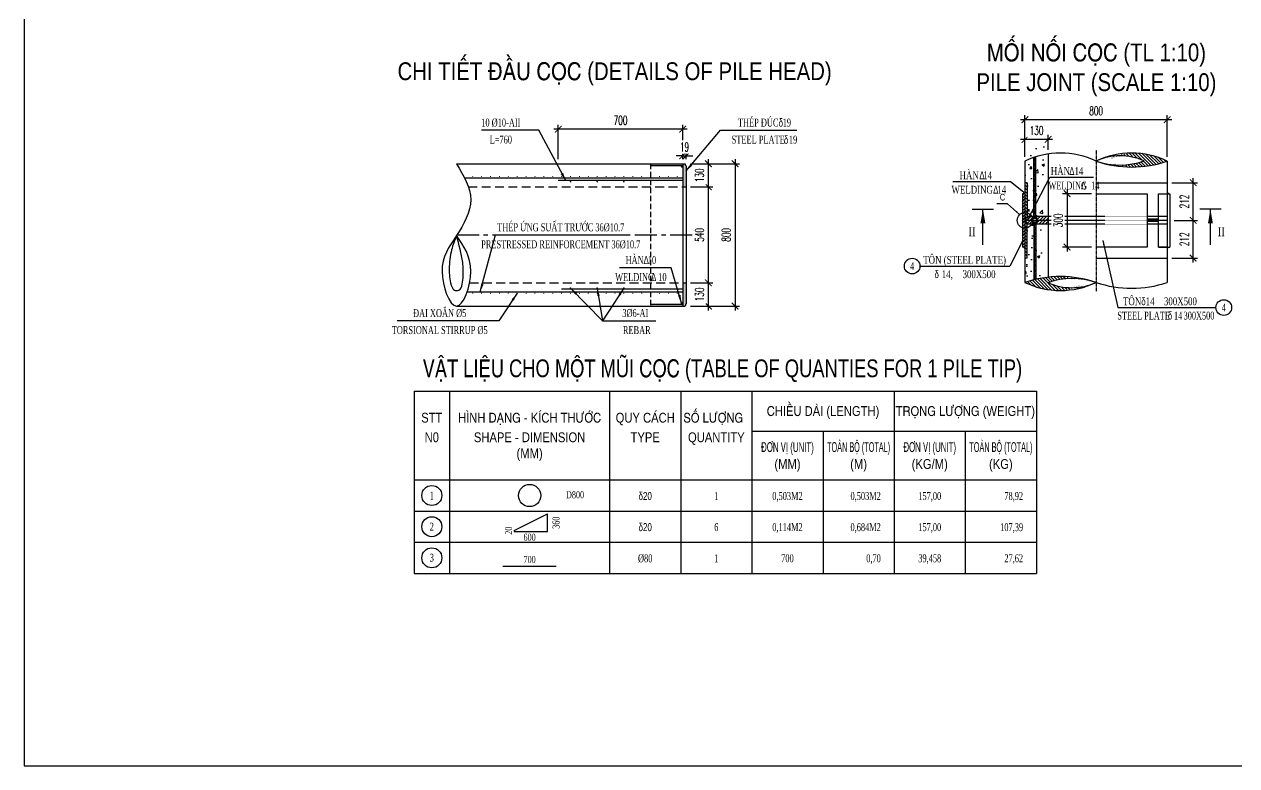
# Model space of a CAD drawing. Extents: x -687 to 808890, y -259 to 107959.
# Drawn here: x 796062 to 802880, y 71239 to 75407 of the extents above; entities that cross this region are included whole.
import ezdxf
from ezdxf.enums import TextEntityAlignment as Align

# ---------------------------------------------------------------- set-up
doc = ezdxf.new("R2010")
doc.units = 0
doc.header["$MEASUREMENT"] = 0
doc.header["$PDMODE"] = 3
doc.linetypes.add('CENTER', pattern=[2, 1.25, -0.25, 0.25, -0.25])
doc.linetypes.add('HIDDEN', pattern=[0.375, 0.25, -0.125])
doc.layers.get('0').update_dxf_attribs({"color": 3, "linetype": 'CONTINUOUS'})
doc.layers.get('DEFPOINTS').update_dxf_attribs({"linetype": 'CONTINUOUS'})
for name, color, linetype in [('Han', 7, 'CONTINUOUS'), ('HARCH', 9, 'CONTINUOUS'), ('Hatch', 5, 'CONTINUOUS'), ('khuat', 8, 'HIDDEN'), ('Kich thuoc', 4, 'CONTINUOUS'), ('KTHUOC', 2, 'CONTINUOUS'), ('Manh', 9, 'CONTINUOUS'), ('Net vang', 2, 'CONTINUOUS'), ('Text', 3, 'CONTINUOUS'), ('Thep chu', 1, 'CONTINUOUS'), ('Thep dai', 6, 'CONTINUOUS'), ('Tim', 8, 'CENTER'), ('VIEN', 3, 'CONTINUOUS')]:
    doc.layers.add(name, color=color, linetype=linetype)
doc.styles.add('DIM', font='isocp.shx')
doc.styles.add('HOA', font='Vhavan.ttf')
doc.styles.add('Kichthuoc', font='romans.shx', dxfattribs={"width": 0.6})
doc.styles.get("Standard").update_dxf_attribs({"font": 'vntimeh.shx', "width": 0.65})
doc.styles.add('SYMBOL', font='greeks.shx', dxfattribs={"width": 0.8})
doc.styles.add('Ten', font='Vharialn.ttf')
doc.linetypes.add('WELD', pattern='A,0.3,[130,ltypeshp.shx,S=0.25,R=0,X=0,Y=0.25],0.3', length=0.6)
doc.dimstyles.new('10a', dxfattribs={"dimscale": 200, "dimtxt": 0.22, "dimasz": 0.12, "dimexe": 0.12, "dimexo": 0.12, "dimgap": 0.1, "dimtad": 1, "dimdec": 0, "dimlfac": 0.5, "dimzin": 0, "dimdsep": 46, "dimtxsty": 'DIM', "dimblk": 'OBLIQUE', "dimcen": 0.09, "dimdle": 0.12, "dimclrd": 4, "dimclre": 4, "dimclrt": 3, "dimadec": 0, "dimazin": 0, "dimtfac": 1, "dimtdec": 0, "dimtmove": 0, "dimatfit": 0, "dimfxl": 1, "dimtolj": 1, "dimtzin": 0, "dimarcsym": 0})
doc.dimstyles.new('Dim 250', dxfattribs={"dimscale": 250, "dimtxt": 0.2, "dimasz": 0.15, "dimexe": 0.1, "dimexo": 0.1, "dimgap": 0.1, "dimtad": 1, "dimdec": 0, "dimlfac": -1, "dimzin": 0, "dimdsep": 46, "dimtxsty": 'Kichthuoc', "dimblk": 'ARCHTICK', "dimcen": 0.1, "dimdle": 0.1, "dimclrd": 4, "dimclre": 4, "dimclrt": 3, "dimadec": 0, "dimazin": 0, "dimtfac": 1, "dimtdec": 0, "dimtix": 1, "dimtmove": 2, "dimatfit": 3, "dimfxl": 1, "dimtfill": 1, "dimtolj": 1, "dimtzin": 0, "dimarcsym": 0})
doc.dimstyles.new('Le 250', dxfattribs={"dimscale": 250, "dimtxt": 0.22, "dimasz": 0.18, "dimexe": 0.1, "dimexo": 0.2, "dimgap": 0.1, "dimtad": 1, "dimdec": 0, "dimzin": 0, "dimdsep": 46, "dimtxsty": 'Kichthuoc', "dimblk": 'ARCHTICK', "dimcen": 0, "dimdle": 0.1, "dimclrd": 2, "dimclre": 2, "dimclrt": 256, "dimadec": 0, "dimazin": 0, "dimtfac": 1, "dimtdec": 0, "dimtix": 1, "dimtmove": 2, "dimatfit": 3, "dimfxl": 1, "dimtolj": 1, "dimtzin": 0, "dimarcsym": 0})
pattern_1 = [(135, (790914.554, 75486.523), (-8.838835, -8.838835), [])]

# ---------------------------------------------------------------- blocks, each defined once
blk = doc.blocks.new('_ArchTick')
at = {"color": 0, "linetype": 'ByBlock', "const_width": 0.15}
blk.add_lwpolyline([(-0.5, -0.5), (0.5, 0.5)], dxfattribs=at)
blk = doc.blocks.new('*D348')
at = {"layer": 'DEFPOINTS', "color": 0}
for p in [(799065.2, 74817.5), (799065.2, 74623.1), (799765.2, 74623.1)]:
    blk.add_point(p, dxfattribs=at)
at = {"layer": 'Kich thuoc', "color": 4, "lineweight": -2}
for p, q in [((799790.2, 74817.5), (799040.2, 74817.5)), ((799065.2, 74648.1), (799065.2, 74842.5)), ((799765.2, 74648.1), (799765.2, 74842.5))]:
    blk.add_line(p, q, dxfattribs=at)
at = {"layer": 'Kich thuoc', "color": 4, "lineweight": -2, "xscale": 37.5, "yscale": 37.5, "zscale": 37.5, "rotation": 180}
blk.add_blockref('_ArchTick', (799065.2, 74817.5), dxfattribs=at)
at = {"layer": 'Kich thuoc', "color": 4, "lineweight": -2, "xscale": 37.5, "yscale": 37.5, "zscale": 37.5}
blk.add_blockref('_ArchTick', (799765.2, 74817.5), dxfattribs=at)
at = {"layer": 'Kich thuoc', "color": 3, "insert": (799415.2, 74867.5), "char_height": 50, "attachment_point": 5, "style": 'Kichthuoc', "bg_fill": 3, "box_fill_scale": 1.25, "bg_fill_color": 9, "bg_fill_true_color": 13158600, "bg_fill_transparency": 8319748}
blk.add_mtext('\\A1;700', dxfattribs=at)
blk = doc.blocks.new('*D349')
at = {"layer": 'DEFPOINTS', "color": 0}
for p in [(799765.2, 74623.1), (799784.2, 74623.1)]:
    blk.add_point(p, dxfattribs=at)
at = {"layer": 'Kich thuoc', "color": 4, "lineweight": -2}
for p, q in [((799765.2, 74667.5), (799727.7, 74667.5)), ((799765.2, 74648.1), (799765.2, 74692.5)), ((799765.2, 74667.5), (799784.2, 74667.5)), ((799784.2, 74648.1), (799784.2, 74692.5)), ((799784.2, 74667.5), (799821.7, 74667.5))]:
    blk.add_line(p, q, dxfattribs=at)
at = {"layer": 'Kich thuoc', "color": 4, "lineweight": -2, "xscale": 37.5, "yscale": 37.5, "zscale": 37.5}
blk.add_blockref('_ArchTick', (799765.2, 74667.5), dxfattribs=at)
at = {"layer": 'Kich thuoc', "color": 4, "lineweight": -2, "xscale": 37.5, "yscale": 37.5, "zscale": 37.5, "rotation": 180}
blk.add_blockref('_ArchTick', (799784.2, 74667.5), dxfattribs=at)
at = {"layer": 'Kich thuoc', "color": 3, "insert": (799774.7, 74717.5), "char_height": 50, "attachment_point": 5, "style": 'Kichthuoc', "bg_fill": 3, "box_fill_scale": 1.25, "bg_fill_color": 9, "bg_fill_true_color": 13158600, "bg_fill_transparency": 11732736}
blk.add_mtext('\\A1;19', dxfattribs=at)
at = {"layer": 'DEFPOINTS', "color": 0}
blk.add_point((799784.2, 74667.5), dxfattribs=at)
blk = doc.blocks.new('*D350')
at = {"layer": 'DEFPOINTS', "color": 0}
for p in [(799784.2, 73953.1), (799784.2, 73823.1)]:
    blk.add_point(p, dxfattribs=at)
at = {"layer": 'Kich thuoc', "color": 4, "lineweight": -2}
for p, q in [((799909.2, 73798.1), (799909.2, 73978.1)), ((799809.2, 73953.1), (799934.2, 73953.1)), ((799809.2, 73823.1), (799934.2, 73823.1))]:
    blk.add_line(p, q, dxfattribs=at)
at = {"layer": 'Kich thuoc', "color": 4, "lineweight": -2, "xscale": 37.5, "yscale": 37.5, "zscale": 37.5}
for p, rotation in [((799909.2, 73953.1), 90), ((799909.2, 73823.1), 270)]:
    blk.add_blockref('_ArchTick', p, dxfattribs=dict(at, rotation=rotation))
at = {"layer": 'Kich thuoc', "color": 3, "insert": (799859.2, 73888.1), "char_height": 50, "attachment_point": 5, "rotation": 90, "style": 'Kichthuoc', "bg_fill": 3, "box_fill_scale": 1.25, "bg_fill_color": 9, "bg_fill_true_color": 13158600, "bg_fill_transparency": 11732736}
blk.add_mtext('\\A1;130', dxfattribs=at)
at = {"layer": 'DEFPOINTS', "color": 0}
blk.add_point((799909.2, 73953.1), dxfattribs=at)
blk = doc.blocks.new('*D351')
at = {"layer": 'DEFPOINTS', "color": 0}
for p in [(799784.2, 74623.1), (799784.2, 73823.1), (800059.2, 73823.1)]:
    blk.add_point(p, dxfattribs=at)
at = {"layer": 'Kich thuoc', "color": 4, "lineweight": -2}
for p, q in [((799809.2, 74623.1), (800084.2, 74623.1)), ((800059.2, 74648.1), (800059.2, 73798.1)), ((799809.2, 73823.1), (800084.2, 73823.1))]:
    blk.add_line(p, q, dxfattribs=at)
at = {"layer": 'Kich thuoc', "color": 4, "lineweight": -2, "xscale": 37.5, "yscale": 37.5, "zscale": 37.5}
for p, rotation in [((800059.2, 74623.1), 90), ((800059.2, 73823.1), 270)]:
    blk.add_blockref('_ArchTick', p, dxfattribs=dict(at, rotation=rotation))
at = {"layer": 'Kich thuoc', "color": 3, "insert": (800009.2, 74223.1), "char_height": 50, "attachment_point": 5, "rotation": 90, "style": 'Kichthuoc', "bg_fill": 3, "box_fill_scale": 1.25, "bg_fill_color": 9, "bg_fill_true_color": 13158600, "bg_fill_transparency": 11732736}
blk.add_mtext('\\A1;800', dxfattribs=at)
blk = doc.blocks.new('*D352')
at = {"layer": 'DEFPOINTS', "color": 0}
for p in [(799784.2, 74493.1), (799909.2, 74493.1), (799784.2, 73953.1)]:
    blk.add_point(p, dxfattribs=at)
at = {"layer": 'Kich thuoc', "color": 4, "lineweight": -2}
for p, q in [((799809.2, 74493.1), (799934.2, 74493.1)), ((799909.2, 73928.1), (799909.2, 74518.1)), ((799809.2, 73953.1), (799934.2, 73953.1))]:
    blk.add_line(p, q, dxfattribs=at)
at = {"layer": 'Kich thuoc', "color": 4, "lineweight": -2, "xscale": 37.5, "yscale": 37.5, "zscale": 37.5}
for p, rotation in [((799909.2, 74493.1), 90), ((799909.2, 73953.1), 270)]:
    blk.add_blockref('_ArchTick', p, dxfattribs=dict(at, rotation=rotation))
at = {"layer": 'Kich thuoc', "color": 3, "insert": (799859.2, 74223.1), "char_height": 50, "attachment_point": 5, "rotation": 90, "style": 'Kichthuoc', "bg_fill": 3, "box_fill_scale": 1.25, "bg_fill_color": 9, "bg_fill_true_color": 13158600, "bg_fill_transparency": 5001356}
blk.add_mtext('\\A1;540', dxfattribs=at)
blk = doc.blocks.new('*D353')
at = {"layer": 'DEFPOINTS', "color": 0}
for p in [(799784.2, 74623.1), (799784.2, 74493.1)]:
    blk.add_point(p, dxfattribs=at)
at = {"layer": 'Kich thuoc', "color": 4, "lineweight": -2}
for p, q in [((799809.2, 74623.1), (799934.2, 74623.1)), ((799909.2, 74468.1), (799909.2, 74648.1)), ((799809.2, 74493.1), (799934.2, 74493.1))]:
    blk.add_line(p, q, dxfattribs=at)
at = {"layer": 'Kich thuoc', "color": 4, "lineweight": -2, "xscale": 37.5, "yscale": 37.5, "zscale": 37.5}
for p, rotation in [((799909.2, 74623.1), 90), ((799909.2, 74493.1), 270)]:
    blk.add_blockref('_ArchTick', p, dxfattribs=dict(at, rotation=rotation))
at = {"layer": 'Kich thuoc', "color": 3, "insert": (799859.2, 74558.1), "char_height": 50, "attachment_point": 5, "rotation": 90, "style": 'Kichthuoc', "bg_fill": 3, "box_fill_scale": 1.25, "bg_fill_color": 9, "bg_fill_true_color": 13158600, "bg_fill_transparency": 4541452}
blk.add_mtext('\\A1;130', dxfattribs=at)
at = {"layer": 'DEFPOINTS', "color": 0}
blk.add_point((799909.2, 74623.1), dxfattribs=at)
blk = doc.blocks.new('*D389')
at = {"layer": 'DEFPOINTS', "color": 0}
for p in [(801819.5, 74677.1), (801689.5, 74637.7)]:
    blk.add_point(p, dxfattribs=at)
at = {"layer": 'Kich thuoc', "color": 4, "lineweight": -2}
for p, q in [((801844.5, 74759.8), (801664.5, 74759.8)), ((801689.5, 74662.7), (801689.5, 74784.8)), ((801819.5, 74702.1), (801819.5, 74784.8))]:
    blk.add_line(p, q, dxfattribs=at)
at = {"layer": 'Kich thuoc', "color": 4, "lineweight": -2, "xscale": 37.5, "yscale": 37.5, "zscale": 37.5, "rotation": 180}
blk.add_blockref('_ArchTick', (801689.5, 74759.8), dxfattribs=at)
at = {"layer": 'Kich thuoc', "color": 4, "lineweight": -2, "xscale": 37.5, "yscale": 37.5, "zscale": 37.5}
blk.add_blockref('_ArchTick', (801819.5, 74759.8), dxfattribs=at)
at = {"layer": 'Kich thuoc', "color": 3, "insert": (801754.5, 74809.8), "char_height": 50, "attachment_point": 5, "style": 'Kichthuoc', "bg_fill": 3, "box_fill_scale": 1.25, "bg_fill_color": 9, "bg_fill_true_color": 13158600, "bg_fill_transparency": 12588312}
blk.add_mtext('\\A1;130', dxfattribs=at)
at = {"layer": 'DEFPOINTS', "color": 0}
blk.add_point((801689.5, 74759.8), dxfattribs=at)
blk = doc.blocks.new('Cati-i')
at = {"layer": 'Text'}
for p, q in [((-3, 0), (3, 0)), ((0, -10), (0, 0))]:
    blk.add_line(p, q, dxfattribs=at)
blk.add_solid([(-0.7, -4.03), (0.7, -4.03), (0, 0)], dxfattribs=at)
at = {"layer": 'Text', "width": 0.8}
blk.add_attdef('I', text='', height=2.5, dxfattribs=at).set_placement((-3.04, -7.62), align=Align.CENTER)
blk = doc.blocks.new('*D390')
at = {"layer": 'DEFPOINTS', "color": 0}
for p in [(802503.5, 74304.6), (802635, 74304.6), (802489.5, 74092.6)]:
    blk.add_point(p, dxfattribs=at)
at = {"layer": 'Kich thuoc', "color": 4, "lineweight": -2}
for p, q in [((802635, 74067.6), (802635, 74329.6)), ((802528.5, 74304.6), (802660, 74304.6)), ((802514.5, 74092.6), (802660, 74092.6))]:
    blk.add_line(p, q, dxfattribs=at)
at = {"layer": 'Kich thuoc', "color": 4, "lineweight": -2, "xscale": 37.5, "yscale": 37.5, "zscale": 37.5}
for p, rotation in [((802635, 74304.6), 90), ((802635, 74092.6), 270)]:
    blk.add_blockref('_ArchTick', p, dxfattribs=dict(at, rotation=rotation))
at = {"layer": 'Kich thuoc', "color": 3, "insert": (802585, 74198.6), "char_height": 50, "attachment_point": 5, "rotation": 90, "style": 'Kichthuoc', "bg_fill": 3, "box_fill_scale": 1.25, "bg_fill_color": 9, "bg_fill_true_color": 13158600, "bg_fill_transparency": 4511436}
blk.add_mtext('\\A1;212', dxfattribs=at)
blk = doc.blocks.new('*D391')
at = {"layer": 'DEFPOINTS', "color": 0}
for p in [(802489.5, 74516.6), (802635, 74516.6), (802503.5, 74304.6)]:
    blk.add_point(p, dxfattribs=at)
at = {"layer": 'Kich thuoc', "color": 4, "lineweight": -2}
for p, q in [((802635, 74279.6), (802635, 74541.6)), ((802514.5, 74516.6), (802660, 74516.6)), ((802528.5, 74304.6), (802660, 74304.6))]:
    blk.add_line(p, q, dxfattribs=at)
at = {"layer": 'Kich thuoc', "color": 4, "lineweight": -2, "xscale": 37.5, "yscale": 37.5, "zscale": 37.5}
for p, rotation in [((802635, 74516.6), 90), ((802635, 74304.6), 270)]:
    blk.add_blockref('_ArchTick', p, dxfattribs=dict(at, rotation=rotation))
at = {"layer": 'Kich thuoc', "color": 3, "insert": (802585, 74410.6), "char_height": 50, "attachment_point": 5, "rotation": 90, "style": 'Kichthuoc', "bg_fill": 3, "box_fill_scale": 1.25, "bg_fill_color": 9, "bg_fill_true_color": 13158600, "bg_fill_transparency": 12588312}
blk.add_mtext('\\A1;212', dxfattribs=at)
blk = doc.blocks.new('_Oblique')
at = {"color": 0, "linetype": 'ByBlock', "lineweight": -2}
blk.add_line((-0.5, -0.5), (0.5, 0.5), dxfattribs=at)
blk = doc.blocks.new('*D392')
at = {"layer": 'DEFPOINTS', "color": 0}
for p in [(802089.5, 74454.6), (801926.1, 74154.6), (802089.5, 74154.6)]:
    blk.add_point(p, dxfattribs=at)
at = {"layer": 'Kich thuoc', "color": 4, "lineweight": -2}
for p, q in [((802064.5, 74454.6), (801901.1, 74454.6)), ((801926.1, 74479.6), (801926.1, 74129.6)), ((802064.5, 74154.6), (801901.1, 74154.6))]:
    blk.add_line(p, q, dxfattribs=at)
at = {"layer": 'Kich thuoc', "color": 4, "lineweight": -2, "xscale": 37.5, "yscale": 37.5, "zscale": 37.5}
for p, rotation in [((801926.1, 74454.6), 90), ((801926.1, 74154.6), 270)]:
    blk.add_blockref('_ArchTick', p, dxfattribs=dict(at, rotation=rotation))
at = {"layer": 'Kich thuoc', "color": 3, "insert": (801876.1, 74304.6), "char_height": 50, "attachment_point": 5, "rotation": 90, "style": 'Kichthuoc', "bg_fill": 3, "box_fill_scale": 1.25, "bg_fill_color": 9, "bg_fill_true_color": 13158600, "bg_fill_transparency": 11732736}
blk.add_mtext('\\A1;300', dxfattribs=at)
blk = doc.blocks.new('*D393')
at = {"layer": 'DEFPOINTS', "color": 0}
for p in [(801689.5, 74870.6), (801689.5, 74693.8), (802489.5, 74637.7)]:
    blk.add_point(p, dxfattribs=at)
at = {"layer": 'Kich thuoc', "color": 4, "lineweight": -2}
for p, q in [((802514.5, 74870.6), (801664.5, 74870.6)), ((801689.5, 74718.8), (801689.5, 74895.6)), ((802489.5, 74662.7), (802489.5, 74895.6))]:
    blk.add_line(p, q, dxfattribs=at)
at = {"layer": 'Kich thuoc', "color": 4, "lineweight": -2, "xscale": 37.5, "yscale": 37.5, "zscale": 37.5, "rotation": 180}
blk.add_blockref('_ArchTick', (801689.5, 74870.6), dxfattribs=at)
at = {"layer": 'Kich thuoc', "color": 4, "lineweight": -2, "xscale": 37.5, "yscale": 37.5, "zscale": 37.5}
blk.add_blockref('_ArchTick', (802489.5, 74870.6), dxfattribs=at)
at = {"layer": 'Kich thuoc', "color": 3, "insert": (802089.5, 74920.6), "char_height": 50, "attachment_point": 5, "style": 'Kichthuoc', "bg_fill": 3, "box_fill_scale": 1.25, "bg_fill_color": 9, "bg_fill_true_color": 13158600, "bg_fill_transparency": 12588312}
blk.add_mtext('\\A1;800', dxfattribs=at)

msp = doc.modelspace()

# ---------------------------------------------------------------- hatches: boundary and pattern name
at = {"layer": 'HARCH'}
h = msp.add_hatch(dxfattribs=at)
h.set_pattern_fill('ANSI31', color=256, scale=100, angle=90, style=0)
h.set_pattern_definition(pattern_1)
h.paths.add_polyline_path([(801819.5, 73954.4, -0.177243), (802012.4, 73965.6, 0.173829), (801689.5, 73955.9, 0.245422), (802023.3, 73947.4, -0.241912)])
at = {"layer": 'Hatch'}
h = msp.add_hatch(color=256, dxfattribs=at)
h.paths.add_polyline_path([(799765.2, 74623.1), (799584.2, 74623.1), (799584.2, 74613.1), (799765.2, 74613.1)])
h.paths.add_polyline_path([(799784.2, 74611.1), (799782.4, 74611.1), (799778.2, 74623.1), (799765.2, 74623.1), (799765.2, 74493.1), (799784.2, 74493.1)])
h = msp.add_hatch(dxfattribs=at)
h.set_pattern_fill('ANSI31', color=256, scale=100, style=0)
h.set_pattern_definition([(45, (29899.795, -26391.168), (-8.83883476, 8.83883476), [])])
h.paths.add_polyline_path([(801689.5, 74454.6), (801675.5, 74454.6), (801675.5, 74346.1, -0.081492), (801689.5, 74348.4)])
h.paths.add_polyline_path([(801689.5, 74298.1), (801689.5, 74348.4, 0.081492), (801675.5, 74346.1), (801675.5, 74263.1, 0.081492), (801689.5, 74260.8)])
h.paths.add_polyline_path([(801689.5, 74260.8, -0.081492), (801675.5, 74263.1), (801675.5, 74154.6), (801689.5, 74154.6)])
h = msp.add_hatch(dxfattribs=at)
h.set_pattern_fill('ANSI31', color=256, scale=100, angle=90, style=0)
h.set_pattern_definition(pattern_1)
h.paths.add_polyline_path([(801701.5, 74516.6), (801689.5, 74516.6), (801689.5, 74316.6), (801701.5, 74316.6)])
h.paths.add_polyline_path([(801701.5, 74292.6), (801689.5, 74292.6), (801689.5, 74092.6), (801701.5, 74092.6)])
h = msp.add_hatch(color=256, dxfattribs=at)
h.paths.add_polyline_path([(799784.2, 73953.1), (799765.2, 73953.1), (799765.2, 73823.1), (799778.2, 73823.1), (799782.4, 73835.1), (799784.2, 73835.1)])
h.paths.add_polyline_path([(799765.2, 73833.1), (799584.2, 73833.1), (799584.2, 73823.1), (799765.2, 73823.1)])

# ---------------------------------------------------------------- linework, layer by layer
for p, q in [((798254, 73345.4), (798254, 72320.4)), ((798254, 73345.4), (801754, 73345.4)), ((798454, 73345.4), (798454, 72320.4)), ((799354, 73345.4), (799354, 72320.4)), ((799754, 73345.4), (799754, 72320.4)), ((800154, 73345.4), (800154, 72320.4)), ((800954, 73345.4), (800954, 72320.4)), ((801754, 73345.4), (801754, 72320.4)), ((800154, 73120.4), (801754, 73120.4)), ((800554, 73120.4), (800554, 72320.4)), ((801354, 73120.4), (801354, 72320.4)), ((798254, 72845.4), (801754, 72845.4)), ((798254, 72670.4), (801754, 72670.4)), ((798254, 72495.4), (801754, 72495.4)), ((798254, 72495.4), (801754, 72495.4)), ((798254, 72320.4), (801754, 72320.4))]:
    msp.add_line(p, q)
at = {"const_width": 4.5}
for points in [[(799131.9, 74521.9, 1), (799136.4, 74521.9, 1)], [(799281.9, 74521.9, 1), (799286.4, 74521.9, 1)], [(799431.9, 74521.9, 1), (799436.4, 74521.9, 1)], [(799131.9, 73924.3, -1), (799136.4, 73924.3, -1)], [(799281.9, 73924.3, -1), (799286.4, 73924.3, -1)], [(799431.9, 73924.3, -1), (799436.4, 73924.3, -1)]]:
    msp.add_lwpolyline(points, format="xyb", close=True, dxfattribs=at)
at = {"layer": 'Hatch', "linetype": 'HIDDEN', "ltscale": 120}
msp.add_line((799584.2, 74623.1), (799584.2, 73823.1), dxfattribs=at)
at = {"layer": 'Hatch'}
for p, q in [((802387.5, 74311.1), (802387.5, 74298.1)), ((802407.5, 74311.1), (802407.5, 74298.1)), ((802427.5, 74311.1), (802427.5, 74298.1))]:
    msp.add_line(p, q, dxfattribs=at)
for points in [[(801689.5, 74454.6), (801689.5, 74466.6), (801675.5, 74454.6)], [(802489.5, 74454.6), (802489.5, 74466.6), (802503.5, 74454.6)], [(801689.5, 74154.6), (801675.5, 74154.6), (801689.5, 74142.6)], [(802489.5, 74154.6), (802503.5, 74154.6), (802489.5, 74142.6)]]:
    msp.add_solid(points, dxfattribs=at)
at = {"layer": 'khuat'}
for p, q in [((802377.5, 74326.6), (802089.5, 74326.6)), ((802489.5, 74326.6), (802439.5, 74326.6)), ((802377.5, 74304.6), (802089.5, 74304.6)), ((802377.5, 74282.6), (802089.5, 74282.6)), ((802489.5, 74304.6), (802439.5, 74304.6)), ((802489.5, 74282.6), (802439.5, 74282.6))]:
    msp.add_line(p, q, dxfattribs=at)
at = {"layer": 'KTHUOC'}
for p, q in [((801283.3, 74523.2), (801607.1, 74523.2)), ((801828.8, 74546.9), (802075.3, 74546.9)), ((801099.2, 74047.6), (801603.9, 74047.6)), ((802212.4, 73814.8), (802763.5, 73814.8))]:
    msp.add_line(p, q, dxfattribs=at)
for centre in [(801055.2, 74047.6), (802807.5, 73814.8)]:
    msp.add_circle(centre, 44, dxfattribs=at)
for centre, radius, start, end in [((802289.5, 74218.9), 464.1, 64.46988, 115.53012), ((802289.5, 75224.6), 620, 251.18228, 288.81772), ((801889.5, 73369), 620, 71.18228, 108.81772), ((801956.6, 73559.9), 417.7, 71.45052, 109.16813), ((801889.5, 74374.6), 464.1, 244.46988, 295.53012), ((801952.9, 74254.7), 328.6, 246.05221, 294.56644), ((802289.5, 74542.8), 620, 251.18228, 288.81772)]:
    msp.add_arc(centre, radius, start, end, dxfattribs=at)
msp.add_solid([(801689.5, 74311.1), (801703.5, 74306.1), (801689.5, 74298.1), (801703.5, 74303.1)], dxfattribs=at)
at = {"layer": 'Manh', "linetype": 'WELD', "ltscale": 22}
for p, q in [((802089.5, 74454.6), (802377.5, 74454.6)), ((802377.5, 74454.6), (802377.5, 74154.6)), ((802377.5, 74454.6), (802377.5, 74154.6)), ((802439.5, 74154.6), (802439.5, 74454.6)), ((802439.5, 74454.6), (802489.5, 74454.6)), ((802377.5, 74154.6), (802089.5, 74154.6)), ((802489.5, 74154.6), (802439.5, 74154.6))]:
    msp.add_line(p, q, dxfattribs=at)
at = {"layer": 'Net vang'}
msp.add_line((798254, 72845.4), (801754, 72845.4), dxfattribs=at)
for centre in [(798354, 72757.9), (798354, 72582.9), (798354, 72407.9)]:
    msp.add_circle(centre, 56.2, dxfattribs=at)
for points, knots in [([(798492.3, 74623.1), (798532.7, 74556.4), (798613.4, 74423.1), (798492.8, 74210.8), (798370.9, 74049.9), (798492.6, 73712.1), (798613.5, 74048), (798533.2, 74161.4), (798492.3, 74219.1)], [0, 0, 0, 0, 217.550511, 435.101022, 652.651533, 862.881742, 1073.007423, 1290.557934, 1290.557934, 1290.557934, 1290.557934]), ([(798492.3, 74219.1), (798507.1, 74167.6), (798530.2, 74087), (798533, 73991.8), (798521.8, 73904.9), (798473.7, 73912), (798454.2, 73961.8), (798448.9, 74036.6), (798460.2, 74132.6), (798482.4, 74192.5), (798492.3, 74219.1)], [0, 0, 0, 0, 155.255889, 243.008911, 319.962243, 337.767249, 370.835349, 463.424431, 569.804282, 654.888435, 654.888435, 654.888435, 654.888435])]:
    msp.add_open_spline(points, degree=3, knots=knots, dxfattribs=at)
at = {"layer": 'Thep chu'}
for p, q in [((798816.6, 72561.7), (799004, 72655.4)), ((799004, 72555.4), (799004, 72655.4)), ((798816.6, 72561.7), (798816.6, 72555.4)), ((798816.6, 72555.4), (799004, 72555.4)), ((798754, 72360.4), (799054, 72360.4))]:
    msp.add_line(p, q, dxfattribs=at)
msp.add_lwpolyline([(796062.4, 71239), (808889.6, 71239), (808889.6, 106534.8), (796062.4, 106534.8)], close=True, dxfattribs=at)
at = {"layer": 'Thep dai', "const_width": 3}
for points in [[(798582.7, 74551.4, 1), (798585.7, 74551.4, 1)], [(798632.7, 74551.4, 1), (798635.7, 74551.4, 1)], [(798682.7, 74551.4, 1), (798685.7, 74551.4, 1)], [(798732.7, 74551.4, 1), (798735.7, 74551.4, 1)], [(798782.7, 74551.4, 1), (798785.7, 74551.4, 1)], [(798832.7, 74551.4, 1), (798835.7, 74551.4, 1)], [(798882.7, 74551.4, 1), (798885.7, 74551.4, 1)], [(798932.7, 74551.4, 1), (798935.7, 74551.4, 1)], [(798982.7, 74551.4, 1), (798985.7, 74551.4, 1)], [(799032.7, 74551.4, 1), (799035.7, 74551.4, 1)], [(799082.7, 74551.4, 1), (799085.7, 74551.4, 1)], [(799132.7, 74551.4, 1), (799135.7, 74551.4, 1)], [(799182.7, 74551.4, 1), (799185.7, 74551.4, 1)], [(799232.7, 74551.4, 1), (799235.7, 74551.4, 1)], [(799282.7, 74551.4, 1), (799285.7, 74551.4, 1)], [(799332.7, 74551.4, 1), (799335.7, 74551.4, 1)], [(799382.7, 74551.4, 1), (799385.7, 74551.4, 1)], [(799432.7, 74551.4, 1), (799435.7, 74551.4, 1)], [(799482.7, 74551.4, 1), (799485.7, 74551.4, 1)], [(799532.7, 74551.4, 1), (799535.7, 74551.4, 1)], [(799582.7, 74551.4, 1), (799585.7, 74551.4, 1)], [(799632.7, 74551.4, 1), (799635.7, 74551.4, 1)], [(799682.7, 74551.4, 1), (799685.7, 74551.4, 1)], [(799732.7, 74551.4, 1), (799735.7, 74551.4, 1)], [(798582.7, 73894.7, -1), (798585.7, 73894.7, -1)], [(798632.7, 73894.7, -1), (798635.7, 73894.7, -1)], [(798682.7, 73894.7, -1), (798685.7, 73894.7, -1)], [(798732.7, 73894.7, -1), (798735.7, 73894.7, -1)], [(798782.7, 73894.7, -1), (798785.7, 73894.7, -1)], [(798832.7, 73894.7, -1), (798835.7, 73894.7, -1)], [(798882.7, 73894.7, -1), (798885.7, 73894.7, -1)], [(798932.7, 73894.7, -1), (798935.7, 73894.7, -1)], [(798982.7, 73894.7, -1), (798985.7, 73894.7, -1)], [(799032.7, 73894.7, -1), (799035.7, 73894.7, -1)], [(799082.7, 73894.7, -1), (799085.7, 73894.7, -1)], [(799132.7, 73894.7, -1), (799135.7, 73894.7, -1)], [(799182.7, 73894.7, -1), (799185.7, 73894.7, -1)], [(799232.7, 73894.7, -1), (799235.7, 73894.7, -1)], [(799282.7, 73894.7, -1), (799285.7, 73894.7, -1)], [(799332.7, 73894.7, -1), (799335.7, 73894.7, -1)], [(799382.7, 73894.7, -1), (799385.7, 73894.7, -1)], [(799432.7, 73894.7, -1), (799435.7, 73894.7, -1)], [(799482.7, 73894.7, -1), (799485.7, 73894.7, -1)], [(799532.7, 73894.7, -1), (799535.7, 73894.7, -1)], [(799582.7, 73894.7, -1), (799585.7, 73894.7, -1)], [(799632.7, 73894.7, -1), (799635.7, 73894.7, -1)], [(799682.7, 73894.7, -1), (799685.7, 73894.7, -1)], [(799732.7, 73894.7, -1), (799735.7, 73894.7, -1)]]:
    msp.add_lwpolyline(points, format="xyb", close=True, dxfattribs=at)
at = {"layer": 'Thep dai'}
msp.add_circle((798904, 72757.9), 62.5, dxfattribs=at)
at = {"layer": 'Tim'}
for p, q in [((801744.5, 74662.4), (801744.5, 74314.6)), ((802089.5, 74699.7), (802089.5, 73904.4)), ((801744.5, 74294.6), (801744.5, 73973.7))]:
    msp.add_line(p, q, dxfattribs=at)
at = {"layer": 'VIEN'}
for p, q in [((801738.4, 74316.6), (801738.4, 74660.2)), ((801750.6, 74316.6), (801750.6, 74664.5)), ((801819.5, 74680.2), (801819.5, 74329.6)), ((801689.5, 74637.7), (801689.5, 74311.1)), ((802489.5, 74637.7), (802489.5, 74304.6)), ((801689.5, 74454.6), (801675.5, 74454.6)), ((801675.5, 74454.6), (801675.5, 74154.6)), ((801701.5, 74516.6), (801689.5, 74516.6)), ((801701.5, 74516.6), (801701.5, 74316.6)), ((802089.5, 74516.6), (802489.5, 74516.6)), ((802089.5, 74454.6), (802377.5, 74454.6)), ((802439.5, 74454.6), (802503.5, 74454.6)), ((802503.5, 74454.6), (802503.5, 74154.6)), ((801689.5, 74442.6), (801689.5, 74166.6)), ((801701.5, 74316.6), (801689.5, 74316.6)), ((801738.4, 74326.6), (801701.5, 74326.6)), ((801732.5, 74304.6), (801732.5, 74316.6)), ((801732.5, 74316.6), (801737.5, 74316.6)), ((801737.5, 74316.6), (801737.5, 74326.6)), ((801738.4, 74316.6), (801750.6, 74316.6)), ((802089.5, 74326.6), (801750.6, 74326.6)), ((801751.5, 74316.6), (801751.5, 74326.6)), ((801751.5, 74316.6), (801756.5, 74316.6)), ((801756.5, 74304.6), (801756.5, 74316.6)), ((801819.5, 74329.6), (801819.5, 74279.6)), ((802439.5, 74326.6), (802377.5, 74326.6)), ((801703.5, 74306.1), (801689.5, 74311.1)), ((801703.5, 74303.1), (801689.5, 74298.1)), ((801689.5, 74298.1), (801689.5, 73955.9)), ((801701.5, 74292.6), (801689.5, 74292.6)), ((801701.5, 74092.6), (801701.5, 74292.6)), ((801738.4, 74282.6), (801701.5, 74282.6)), ((801703.5, 74306.1), (801703.5, 74304.6)), ((801703.5, 74303.1), (801703.5, 74304.6)), ((802089.5, 74304.6), (801703.5, 74304.6)), ((801732.5, 74304.6), (801732.5, 74292.6)), ((801732.5, 74292.6), (801737.5, 74292.6)), ((801737.5, 74286.6), (801737.5, 74292.7)), ((801737.5, 74292.6), (801737.5, 74282.6)), ((801738.4, 74306.6), (801750.6, 74306.6)), ((801738.4, 74302.6), (801750.6, 74302.6)), ((801738.4, 74292.6), (801738.4, 73972.1)), ((801738.4, 74292.6), (801750.6, 74292.6)), ((801750.6, 74292.6), (801750.6, 73975.3)), ((802089.5, 74282.6), (801750.6, 74282.6)), ((801751.5, 74292.6), (801756.5, 74292.6)), ((801751.5, 74292.6), (801751.5, 74282.6)), ((801756.5, 74304.6), (801756.5, 74292.6)), ((801819.5, 74279.6), (801819.5, 73986.9)), ((802439.5, 74311.1), (802377.5, 74311.1)), ((802439.5, 74304.6), (802377.5, 74304.6)), ((802439.5, 74298.1), (802377.5, 74298.1)), ((802439.5, 74282.6), (802377.5, 74282.6)), ((802489.5, 74304.6), (802489.5, 73955.9)), ((801689.5, 74154.6), (801675.5, 74154.6)), ((802439.5, 74154.6), (802503.5, 74154.6)), ((801701.5, 74092.6), (801689.5, 74092.6)), ((802089.5, 74092.6), (802489.5, 74092.6))]:
    msp.add_line(p, q, dxfattribs=at)
msp.add_circle((801689.5, 74304.6), 43.8, dxfattribs=at)
for centre, start, end in [((801738.4, 74311.6), 90, 270), ((801750.6, 74311.6), 270, 90), ((801738.4, 74297.6), 90, 270), ((801750.6, 74297.6), 270, 90)]:
    msp.add_arc(centre, 5, start, end, dxfattribs=at)

# ---------------------------------------------------------------- block references
at = {"layer": 'Hatch', "xscale": 20, "yscale": 20, "zscale": 20}
msp.add_blockref('Cati-i', (801453, 74368), dxfattribs=at).add_auto_attribs({'I': 'II'})
at = {"layer": 'Hatch'}
ref = msp.add_blockref('Cati-i', (802732.3, 74368), dxfattribs=dict(at, xscale=-20, yscale=20, zscale=20))
ref.add_attrib('I', 'II', dxfattribs={"layer": 'Text', "height": 50, "width": 0.8}).set_placement((802793.2, 74215.7), align=Align.CENTER)

# ---------------------------------------------------------------- texts
at = {"layer": 'Text', "color": 3, "style": 'Ten'}
for s, p in [('mèi nèi cäc (TL 1:10)', (802091.2, 75198.9)), ('Chi tiÕt ®Çu cäc (details of pile head)', (799382, 75093.1)), ('pile joint (scale 1:10)', (802091.2, 75031.6))]:
    msp.add_text(s, height=100, dxfattribs=at).set_placement(p, align=Align.CENTER)
at = {"layer": 'Text'}
for s, height, width, p in [('10 %%C10-aii', 45, 0.65, (798742.2, 74831.9)), ('thÐp ®óc  19', 45, 0.65, (800224.7, 74831.9)), ('l=760', 45, 0.65, (798742.2, 74736.2)), ('steel plate  19', 45, 0.65, (800224.7, 74736.2)), ('thÐp øng suÊt tr\xadíc 36%%c10.7', 45, 0.65, (799079.3, 74243.4)), ('prestressed reinforcement 36%%c10.7', 45, 0.65, (799079.3, 74147.8)), ('hµn  10', 45, 0.65, (799529.7, 74059.1)), ('T«n (steel plate)', 44, 0.75, (801350.2, 74060.7)), ('welding  10', 45, 0.65, (799529.7, 73963.5)), ('14,', 44, 0.75, (801252.7, 73980.2)), ('300x500', 44, 0.75, (801431.3, 73980.2)), ('T«n  14', 44, 0.75, (802329.5, 73827.8)), ('300x500', 44, 0.75, (802563.6, 73827.8)), ('®ai xo¾n %%C5', 45, 0.65, (798398.4, 73761.3)), ('3%%C6-ai', 45, 0.65, (799498.4, 73761.3)), ('steel plate  14', 44, 0.6, (802391.6, 73747.4)), ('300x500', 44, 0.6, (802668.1, 73747.4)), ('torsional stirrup %%C5', 45, 0.65, (798398.4, 73665.6)), ('rebar', 45, 0.65, (799506.8, 73665.6)), ('d800', 40, 0.65, (799159.7, 72742.4)), ('1', 45, 0.65, (799954, 72732.9)), ('0,503m2', 45, 0.65, (800354, 72732.9)), ('157,00', 45, 0.65, (801154, 72732.9)), ('600', 40, 0.65, (798904, 72503.7)), ('6', 45, 0.65, (799954, 72557.9)), ('0,114m2', 45, 0.65, (800354, 72557.9)), ('157,00', 45, 0.65, (801154, 72557.9)), ('700', 40, 0.65, (798904, 72378.4)), ('%%c80', 45, 0.65, (799554, 72382.9)), ('1', 45, 0.65, (799954, 72382.9)), ('700', 45, 0.65, (800354, 72382.9)), ('39,458', 45, 0.65, (801154, 72382.9))]:
    msp.add_text(s, height=height, dxfattribs=dict(at, width=width)).set_placement(p, align=Align.CENTER)
at = {"layer": 'Text', "style": 'SYMBOL'}
for s, height, width, p in [('d', 45, 0.75, (800304.3, 74831.9)), ('d', 45, 0.75, (800333.9, 74735.2)), ('D', 44, 0.75, (801938.5, 74559.9)), ('D', 44, 0.75, (801433.2, 74536.3)), ('D', 44, 0.75, (801510.5, 74454.9)), ('D', 45, 0.75, (799544.5, 74059.1)), ('D', 45, 0.75, (799586.2, 73963.5)), ('d', 44, 0.75, (801180.8, 73980.2)), ('d', 44, 0.75, (802343.6, 73827.8)), ('d', 44, 0.6, (802493.6, 73747.4))]:
    msp.add_text(s, height=height, dxfattribs=dict(at, width=width)).set_placement(p)
at = {"layer": 'Text', "width": 0.75}
for s, p in [('Hµn  14', (801321.7, 74536.3)), ('welding  14', (801276.6, 74454.9))]:
    msp.add_text(s, height=44, dxfattribs=at).set_placement(p)
at = {"layer": 'Text', "color": 3, "style": 'HOA', "width": 0.85}
msp.add_text('c', height=37.5, dxfattribs=at).set_placement((801547.7, 74416.4))
at = {"layer": 'Text'}
for s, height, width, p in [('4', 44, 0.7, (801055.2, 74047.6)), ('4', 44, 0.7, (802807.5, 73814.8)), ('1', 45, 0.65, (798354, 72757.9)), ('2', 45, 0.65, (798354, 72582.9)), ('3', 45, 0.65, (798354, 72407.9))]:
    msp.add_text(s, height=height, dxfattribs=dict(at, width=width)).set_placement(p, align=Align.MIDDLE)
at = {"layer": 'Text', "color": 3, "style": 'Ten', "width": 0.9}
msp.add_text('vËt liÖu cho mét mòi cäc (table of quanties for 1 pile tip)', height=100, dxfattribs=at).set_placement((799988.3, 73423.1), align=Align.CENTER)
at = {"layer": 'Text', "style": 'Ten'}
for s, p in [('h×nh d¹ng - kÝch th\xadíc', (798904, 73167.9)), ('quy c¸ch', (799554, 73167.9)), ('sè l\xadîng', (799936.8, 73167.9)), ('chiÒu dµi (length)', (800554, 73205.4)), ('träng l\xadîng (weight)', (801354, 73205.4)), ('stt', (798354, 73167.9)), ('n0', (798354, 73057.9)), ('shape - dimension', (798904, 73057.9)), ('type', (799554, 73057.9)), ('quantity', (799954, 73057.9)), ('(mm)', (798904, 72967.9)), ('(mm)', (800354, 72907.9)), ('(m)', (800754, 72907.9)), ('(kg/m)', (801154, 72907.9)), ('(kg)', (801554, 72907.9))]:
    msp.add_text(s, height=55, dxfattribs=at).set_placement(p, align=Align.CENTER)
at = {"layer": 'Text'}
for s, height, style, width, p in [('®¬n vÞ (unit)', 55, 'Ten', 0.7, (800354, 73002.9)), ('toµn bé (total)', 55, 'Ten', 0.65, (800754, 73002.9)), ('®¬n vÞ (unit)', 55, 'Ten', 0.7, (801154, 73002.9)), ('toµn bé (total)', 55, 'Ten', 0.65, (801554, 73002.9)), ('d20', 45, 'SYMBOL', 0.75, (799554, 72732.9)), ('d20', 45, 'SYMBOL', 0.75, (799554, 72557.9))]:
    msp.add_text(s, height=height, dxfattribs=dict(at, style=style, width=width)).set_placement(p, align=Align.CENTER)
at = {"layer": 'Text', "width": 0.65}
for s, p in [('0,503m2', (800879, 72732.9)), ('78,92', (801679, 72732.9)), ('0,684m2', (800879, 72557.9)), ('107,39', (801679, 72557.9)), ('0,70', (800879, 72382.9)), ('27,62', (801679, 72382.9))]:
    msp.add_text(s, height=45, dxfattribs=at).set_placement(p, align=Align.RIGHT)
for s, p in [('360', (799072.4, 72605.4)), ('20', (798805.5, 72560.6))]:
    msp.add_text(s, height=40, rotation=90, dxfattribs=at).set_placement(p, align=Align.CENTER)

# ---------------------------------------------------------------- leaders
at = {"layer": 'Kich thuoc'}
for points, override in [([(799107, 74528.1), (798955.8, 74811.5), (798634.2, 74811.5)], {"dimtad": 0}), ([(799784.2, 74582.9), (799978.3, 74811.5), (800407.1, 74811.5)], {"dimtad": 0}), ([(798626.2, 73903.1), (798713.1, 74223.1), (799459.7, 74223.1)], {"dimtad": 0}), ([(799758.1, 73840.1), (799699.9, 74038.8), (799409.1, 74038.8)], {"dimtad": 0}), ([(799134.2, 73924.3), (799313.7, 73740.9), (799614.1, 73740.9)], {"dimgap": 0.1, "dimtad": 0}), ([(799284.2, 73924.3), (799313.7, 73740.9)], {"dimtad": 0}), ([(799434.2, 73924.3), (799313.7, 73740.9)], {"dimtad": 0}), ([(798834.2, 73894.7), (798730.6, 73740.9), (798159.2, 73740.9)], {"dimgap": 0.1, "dimtad": 0})]:
    msp.add_leader(points, dimstyle='Le 250', override=override, dxfattribs=at)
at = {"layer": 'KTHUOC'}
for points in [[(801683.5, 74460.6), (801607.1, 74523.2)], [(801659.2, 74338.3), (801591, 74397.9), (801531.9, 74397.9)], [(801675.5, 74187.8), (801603.9, 74047.6)], [(802127.2, 74191), (802212.4, 73814.8)]]:
    msp.add_leader(points, dimstyle='10a', dxfattribs=at)

# ---------------------------------------------------------------- next in the draw order: dimensions: what is measured, and where the dimension line sits
at = {"layer": 'Kich thuoc'}
for base, p1, p2, picture, middle in [((799065.2, 74817.5), (799765.2, 74623.1), (799065.2, 74623.1), '*D348', (799415.2, 74867.5)), ((801689.5, 74759.8), (801819.5, 74677.1), (801689.5, 74637.7), '*D389', (801754.5, 74809.8))]:
    dim = msp.add_linear_dim(base=base, p1=p1, p2=p2, dimstyle='Dim 250', dxfattribs=at)
    dim.commit()
    dim.dimension.update_dxf_attribs({"geometry": picture, "text_midpoint": middle})
for base, p1, p2, picture, middle in [((801926.1, 74154.6), (802089.5, 74454.6), (802089.5, 74154.6), '*D392', (801876.1, 74304.6)), ((802635, 74304.6), (802489.5, 74092.6), (802503.5, 74304.6), '*D390', (802585, 74198.6)), ((799909.2, 73953.1), (799784.2, 73823.1), (799784.2, 73953.1), '*D350', (799859.2, 73888.1))]:
    dim = msp.add_linear_dim(base=base, p1=p1, p2=p2, angle=90, dimstyle='Dim 250', dxfattribs=at)
    dim.commit()
    dim.dimension.update_dxf_attribs({"geometry": picture, "text_midpoint": middle})

# ---------------------------------------------------------------- next in the draw order: hatches: boundary and pattern name
h = msp.add_hatch()
h.set_pattern_fill('AR-CONC', color=256, scale=20, style=0)
h.set_pattern_definition([(50, (804335.6, 75699.41), (143.452, -12.5504), [15, -165]), (355, (804335.6, 75699.4), (-27.75, 150.4384), [12, -132]), (100.4514, (804347.56, 75698.36), (115.702, 137.888), [12.748, -140.2284]), (46.184, (804335.6, 75739.4), (213.448, -33.104), [22.5, -247.5]), (96.6356, (804353.4, 75736.65), (186.933, 194.824), [19.122, -210.343]), (351.184, (804335.6, 75739.4), (186.932, 194.824), [18, -198]), (21, (804355.6, 75729.41), (119.3814, -80.5238), [15, -165]), (326, (804355.6, 75729.4), (48.663, 145.03), [12, -132]), (71.4514, (804365.55, 75722.7), (168.0445, 64.506), [12.748, -140.2284]), (37.5, (804335.605, 75699.406), (2.432, 66.5788), [0, -130.4, 0, -134, 0, -132.5]), (7.5, (804335.605, 75699.406), (52.6139, 78.8823), [0, -76.4, 0, -127.4, 0, -50.5]), (327.5, (804291.005, 75699.406), (106.7645, -4.511), [0, -50, 0, -156, 0, -207]), (317.5, (804271.005, 75699.41), (116.6372, 20.021), [0, -65, 0, -103.6, 0, -147])])
h.paths.add_polyline_path([(801799.5, 74739, 0.035044), (801750.6, 74726.4), (801750.6, 74326.6), (801799.5, 74326.6), (801799.5, 74329.6)])
h.paths.add_polyline_path([(801738.4, 74722.1, 0.037383), (801689.5, 74699.6), (801689.5, 74516.6), (801701.5, 74516.6), (801701.5, 74326.6), (801738.4, 74326.6)])
h.paths.add_polyline_path([(801799.5, 74279.6), (801799.5, 74282.6), (801750.6, 74282.6), (801750.6, 73975.3, -0.02602), (801799.5, 73984.6)])
h.paths.add_polyline_path([(801738.4, 74282.6), (801701.5, 74282.6), (801701.5, 74092.6), (801689.5, 74092.6), (801689.5, 73955.9, -0.026933), (801738.4, 73972.1)])
at = {"layer": 'Hatch'}
h = msp.add_hatch(dxfattribs=at)
h.set_pattern_fill('ANSI31', color=256, scale=100, style=0)
h.set_pattern_definition([(45, (790914.554, 75486.523), (-8.838835, 8.838835), [])])
h.paths.add_polyline_path([(801732.5, 74316.6), (801737.5, 74316.6), (801737.5, 74326.6), (801701.5, 74326.6), (801701.5, 74316.6), (801689.5, 74316.6), (801689.5, 74311.1), (801703.5, 74306.1), (801703.5, 74304.6), (801732.5, 74304.6)])
h.paths.add_polyline_path([(801737.5, 74292.6), (801732.5, 74292.6), (801732.5, 74304.6), (801703.5, 74304.6), (801703.5, 74303.1), (801689.5, 74298.1), (801689.5, 74292.6), (801701.5, 74292.6), (801701.5, 74282.6), (801737.5, 74282.6)])
h.paths.add_polyline_path([(801819.5, 74326.6), (801751.5, 74326.6), (801751.5, 74316.6), (801756.5, 74316.6), (801756.5, 74304.6), (801819.5, 74304.6)])
h.paths.add_polyline_path([(801819.5, 74304.6), (801756.5, 74304.6), (801756.5, 74292.6), (801751.5, 74292.6), (801751.5, 74282.6), (801819.5, 74282.6)])

# ---------------------------------------------------------------- next in the draw order: linework, layer by layer
at = {"layer": 'KTHUOC'}
msp.add_arc((801889.5, 74218.9), 464.1, 64.46988, 115.53012, dxfattribs=at)

# ---------------------------------------------------------------- next in the draw order: texts
at = {"layer": 'Text'}
for s, width, p in [('Hµn  14', 0.75, (801834.9, 74559.9)), ('welding  14', 0.6, (801822, 74478.5))]:
    msp.add_text(s, height=44, dxfattribs=dict(at, width=width)).set_placement(p)
at = {"layer": 'Text', "style": 'SYMBOL', "width": 0.75}
msp.add_text('D', height=44, dxfattribs=at).set_placement((802005.2, 74478.5))

# ---------------------------------------------------------------- next in the draw order: dimensions: what is measured, and where the dimension line sits
at = {"layer": 'Kich thuoc'}
dim = msp.add_linear_dim(base=(799784.2, 74667.5), p1=(799765.2, 74623.1), p2=(799784.2, 74623.1), dimstyle='Dim 250', dxfattribs=at)
dim.commit()
dim.dimension.update_dxf_attribs({"geometry": '*D349', "text_midpoint": (799774.7, 74717.5)})
dim = msp.add_linear_dim(base=(802635, 74516.6), p1=(802503.5, 74304.6), p2=(802489.5, 74516.6), angle=90, dimstyle='Dim 250', dxfattribs=at)
dim.commit()
dim.dimension.update_dxf_attribs({"geometry": '*D391', "text_midpoint": (802585, 74410.6)})

# ---------------------------------------------------------------- next in the draw order: leaders
at = {"layer": 'KTHUOC'}
msp.add_leader([(801703.5, 74306.1), (801828.8, 74546.9)], dimstyle='10a', dxfattribs=at)

# ---------------------------------------------------------------- next in the draw order: dimensions: what is measured, and where the dimension line sits
at = {"layer": 'Kich thuoc'}
dim = msp.add_linear_dim(base=(801689.5, 74870.6), p1=(802489.5, 74637.7), p2=(801689.5, 74693.8), dimstyle='Dim 250', dxfattribs=at)
dim.commit()
dim.dimension.update_dxf_attribs({"geometry": '*D393', "text_midpoint": (802089.5, 74920.6)})
dim = msp.add_linear_dim(base=(800059.2, 73823.1), p1=(799784.2, 74623.1), p2=(799784.2, 73823.1), angle=90, dimstyle='Dim 250', dxfattribs=at)
dim.commit()
dim.dimension.update_dxf_attribs({"geometry": '*D351', "text_midpoint": (800009.2, 74223.1)})

# ---------------------------------------------------------------- next in the draw order: hatches: boundary and pattern name
at = {"layer": 'Han'}
msp.add_hatch(color=256, dxfattribs=at).paths.add_polyline_path([(799765.2, 73833.1), (799755.2, 73833.1, -0.414214), (799765.2, 73843.1)])
at = {"layer": 'HARCH'}
h = msp.add_hatch(dxfattribs=at)
h.set_pattern_fill('ANSI31', color=256, scale=100, angle=90, style=0)
h.set_pattern_definition([(135, (791014.554, 75424.625), (-8.838835, -8.838835), [])])
h.paths.add_polyline_path([(802359.5, 74639.1, -0.177243), (802166.6, 74627.9, 0.173829), (802489.5, 74637.7, 0.245422), (802155.7, 74646.1, -0.241912)])

# ---------------------------------------------------------------- next in the draw order: linework, layer by layer
for p, q in [((798493.3, 73823.1), (799778.2, 73823.1)), ((799584.2, 73833.1), (799765.2, 73833.1)), ((799782.4, 73835.1), (799778.2, 73823.1)), ((799782.4, 73835.1), (799784.2, 73835.1))]:
    msp.add_line(p, q)
at = {"layer": 'Han'}
msp.add_arc((799765.2, 73833.1), 10, 90, 180, dxfattribs=at)
at = {"layer": 'KTHUOC'}
for centre, radius, start, end in [((802226.1, 74338.8), 328.6, 66.05221, 114.56644), ((802222.4, 75033.6), 417.7, 251.45052, 289.16813)]:
    msp.add_arc(centre, radius, start, end, dxfattribs=at)

# ---------------------------------------------------------------- next in the draw order: dimensions: what is measured, and where the dimension line sits
at = {"layer": 'Kich thuoc'}
dim = msp.add_linear_dim(base=(799909.2, 74493.1), p1=(799784.2, 73953.1), p2=(799784.2, 74493.1), angle=90, dimstyle='Dim 250', dxfattribs=at)
dim.commit()
dim.dimension.update_dxf_attribs({"geometry": '*D352', "text_midpoint": (799859.2, 74223.1)})

# ---------------------------------------------------------------- next in the draw order: linework, layer by layer
at = {"layer": 'Net vang', "linetype": 'HIDDEN', "ltscale": 200}
msp.add_line((798566.1, 73953.1), (799784.2, 73953.1), dxfattribs=at)
at = {"layer": 'Thep chu'}
msp.add_line((798552.8, 73903.1), (799765.2, 73903.1), dxfattribs=at)
at = {"layer": 'Thep dai'}
msp.add_line((799765.2, 73918.1), (799084.2, 73918.1), dxfattribs=at)
at = {"layer": 'Tim', "ltscale": 100}
msp.add_line((798494.9, 74223.1), (799817.5, 74223.1), dxfattribs=at)

# ---------------------------------------------------------------- next in the draw order: dimensions: what is measured, and where the dimension line sits
at = {"layer": 'Kich thuoc'}
dim = msp.add_linear_dim(base=(799909.2, 74623.1), p1=(799784.2, 74493.1), p2=(799784.2, 74623.1), angle=90, dimstyle='Dim 250', dxfattribs=at)
dim.commit()
dim.dimension.update_dxf_attribs({"geometry": '*D353', "text_midpoint": (799859.2, 74558.1)})

# ---------------------------------------------------------------- next in the draw order: hatches: boundary and pattern name
at = {"layer": 'Han'}
msp.add_hatch(color=256, dxfattribs=at).paths.add_polyline_path([(799765.2, 74613.1), (799755.2, 74613.1, 0.414214), (799765.2, 74603.1)])

# ---------------------------------------------------------------- next in the draw order: linework, layer by layer
for p, q in [((798492.3, 74623.1), (799778.2, 74623.1)), ((799584.2, 74613.1), (799765.2, 74613.1)), ((799765.2, 74623.1), (799765.2, 73823.1)), ((799782.4, 74611.1), (799778.2, 74623.1)), ((799782.4, 74611.1), (799784.2, 74611.1)), ((799784.2, 74611.1), (799784.2, 73835.1))]:
    msp.add_line(p, q)
msp.add_arc((799765.2, 74613.1), 10, 180, 270, dxfattribs=at)
at = {"layer": 'Net vang', "linetype": 'HIDDEN', "ltscale": 200}
msp.add_line((798559.8, 74493.1), (799784.2, 74493.1), dxfattribs=at)
at = {"layer": 'Thep chu'}
msp.add_line((798538.1, 74543.1), (799765.2, 74543.1), dxfattribs=at)
at = {"layer": 'Thep dai'}
msp.add_line((799765.2, 74528.1), (799065.2, 74528.1), dxfattribs=at)

doc.saveas('drawing.dxf')
